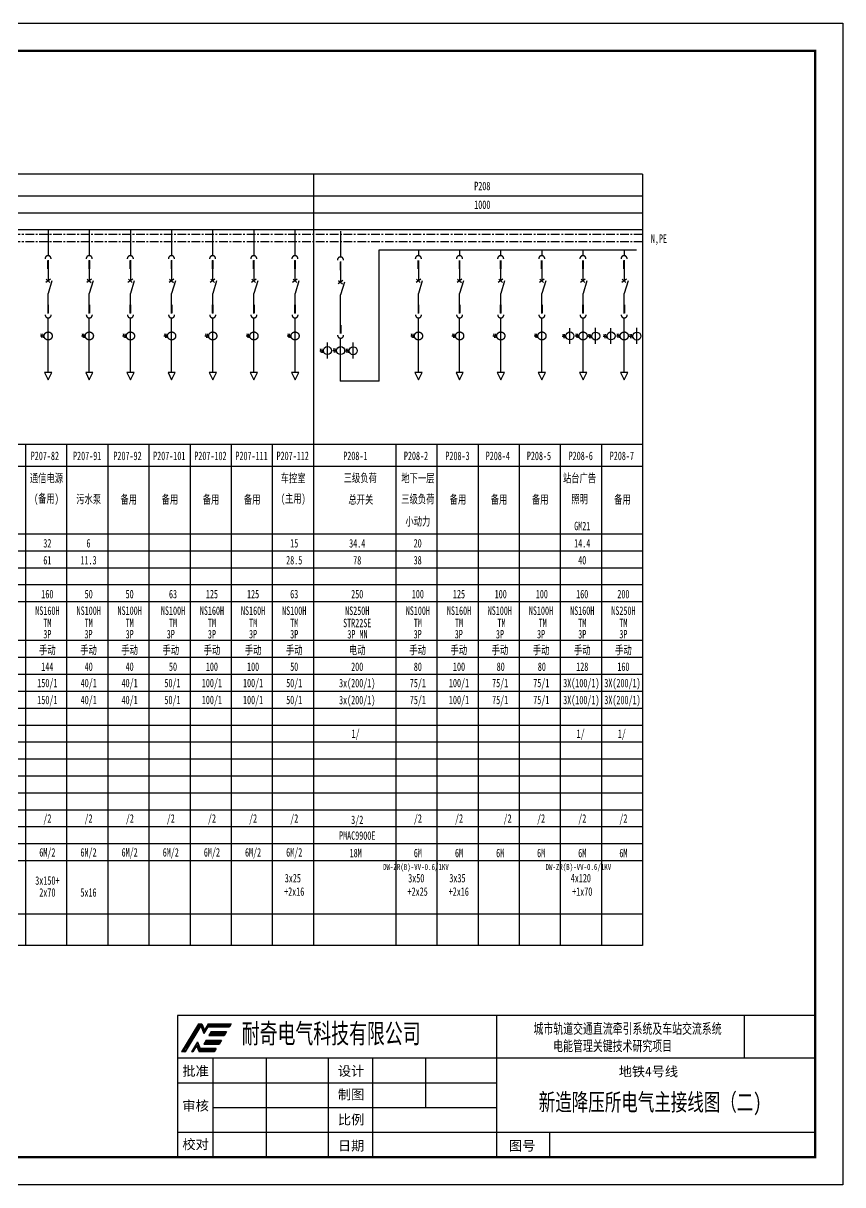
# Model space of a CAD drawing. Extents: x 681682 to 721130, y -39029 to -17097.
# Drawn here: x 709279 to 721130, y -39029 to -22229 of the extents above; entities that cross this region are included whole.
import ezdxf
from ezdxf.enums import TextEntityAlignment as Align

# ---------------------------------------------------------------- set-up
doc = ezdxf.new("R2010")
doc.units = 0
doc.header["$LTSCALE"] = 100
doc.header["$MEASUREMENT"] = 0
for name, pattern in [('ACAD_ISO03W100', [30, 12, -18]), ('CENTER', [2, 1.25, -0.25, 0.25, -0.25]), ('CONTINOUS', [2.5, 1.25, 0.25, 0.25, 0.25, 0.25, 0.25])]:
    doc.linetypes.add(name, pattern=pattern)
doc.layers.get('0').update_dxf_attribs({"color": 3, "linetype": 'CONTINUOUS'})
for name, color, linetype in [('01', 7, 'CONTINUOUS'), ('02', 1, 'CONTINUOUS'), ('1', 7, 'ACAD_ISO03W100'), ('11', 1, 'CONTINUOUS'), ('图框', 4, 'CONTINUOUS'), ('文字', 7, 'CONTINUOUS'), ('标注', 7, 'CONTINUOUS')]:
    doc.layers.add(name, color=color, linetype=linetype)
doc.styles.add('HT', font='simhei.ttf')
doc.styles.get("Standard").update_dxf_attribs({"font": 'COMPLEX', "width": 0.666667, "bigfont": 'DXT'})
doc.styles.add('WEN', font='', dxfattribs={"width": 0.7})
doc.styles.get('WEN').set_extended_font_data('SimSun')
pattern_1 = [(45, (965297.757, -248823.082), (-26.60573, 26.60573), [])]

# ---------------------------------------------------------------- blocks, each defined once
blk = doc.blocks.new('图框')
at = {"layer": '图框'}
h = blk.add_hatch(dxfattribs=at)
h.set_pattern_fill('ANSI31', color=5, scale=11.850767)
h.set_pattern_definition(pattern_1)
h.paths.add_polyline_path([(1013864, -235026), (1013937, -234905), (1013353, -234905), (1013257, -234665), (1013039, -235026), (1013091, -235026), (1013227, -234800), (1013318, -235026)], flags=17)
h.paths.add_polyline_path([(1012684, -235026), (1012807, -235026), (1013380, -234075), (1013493, -234358), (1013636, -234122), (1014409, -234122), (1014474, -234014), (1013649, -234014), (1013511, -234242), (1013420, -234014), (1013294, -234014)])
h = blk.add_hatch(dxfattribs=at)
h.set_pattern_fill('ANSI31', color=256, scale=11.850767)
h.set_pattern_definition(pattern_1)
h.paths.add_polyline_path([(1014312, -234282), (1013758, -234282), (1013666, -234434), (1014220, -234434)])
h.paths.add_polyline_path([(1014121, -234599), (1013567, -234599), (1013483, -234738), (1014037, -234738)])
h = blk.add_hatch(dxfattribs=at)
h.set_pattern_fill('ANSI31', color=3, scale=11.850767)
h.set_pattern_definition(pattern_1)
h.paths.add_polyline_path([(1013758, -234282), (1013666, -234434), (1014220, -234434), (1014312, -234282)])
h.paths.add_polyline_path([(1013567, -234599), (1013483, -234738), (1014037, -234738), (1014121, -234599)])
for p, q in [((1012536, -233704), (1012536, -238826)), ((1024062, -233704), (1024062, -238826)), ((1033026, -233704), (1033026, -235240)), ((1035587, -238826), (1035587, -233704)), ((1013294, -234014), (1012684, -235026)), ((1013380, -234075), (1012807, -235026)), ((1013294, -234014), (1013417, -234014)), ((1013380, -234075), (1013493, -234358)), ((1013420, -234014), (1013511, -234242)), ((1013636, -234122), (1013493, -234358)), ((1013649, -234014), (1013511, -234242)), ((1013636, -234122), (1014409, -234122)), ((1013649, -234014), (1014474, -234014)), ((1013758, -234282), (1013666, -234434)), ((1013758, -234282), (1014312, -234282)), ((1014312, -234282), (1014220, -234434)), ((1014474, -234014), (1014409, -234122)), ((1013257, -234665), (1013039, -235026)), ((1013257, -234665), (1013353, -234905)), ((1013567, -234599), (1013483, -234738)), ((1013483, -234738), (1014037, -234738)), ((1013567, -234599), (1014121, -234599)), ((1013666, -234434), (1014220, -234434)), ((1014121, -234599), (1014037, -234738)), ((1012807, -235026), (1012684, -235026)), ((1013091, -235026), (1013039, -235026)), ((1013227, -234800), (1013091, -235026)), ((1013227, -234800), (1013318, -235026)), ((1013864, -235026), (1013318, -235026)), ((1013937, -234905), (1013353, -234905)), ((1013937, -234905), (1013864, -235026)), ((1012536, -235240), (1024062, -235240)), ((1013817, -235240), (1013817, -238826)), ((1015737, -235240), (1015737, -238826)), ((1017985, -235240), (1017985, -237033)), ((1019579, -235240), (1019579, -238826)), ((1021500, -235240), (1021500, -237033)), ((1024062, -235240), (1035587, -235240)), ((1012536, -236137), (1024062, -236137)), ((1013817, -237033), (1024062, -237033)), ((1024062, -237033), (1024062, -237033)), ((1012536, -237930), (1024062, -237930)), ((1024062, -237930), (1035587, -237930)), ((1025982, -237930), (1025982, -238826)), ((1012536, -238826), (1035587, -238826))]:
    blk.add_line(p, q, dxfattribs=at)
at = {"layer": '图框', "lineweight": 30}
for p, q in [((1035587, -233704), (1012536, -233704)), ((1012536, -233704), (1012536, -238826))]:
    blk.add_line(p, q, dxfattribs=at)
at = {"layer": '图框', "linetype": 'CONTINOUS'}
for p, q in [((1017985, -237033), (1017985, -238826)), ((1021500, -238826), (1021500, -238826))]:
    blk.add_line(p, q, dxfattribs=at)
at = {"layer": '图框', "color": 0, "ltscale": 0.2, "style": 'HT'}
for s, p in [('批准', (1012711, -235889)), ('设计', (1018334, -235889)), ('地铁4号线', (1028485, -235907)), ('制图', (1018334, -236736)), ('审核', (1012711, -237145)), ('比例', (1018334, -237647)), ('校对', (1012711, -238539)), ('日期', (1018334, -238589)), ('图号', (1024520, -238589))]:
    blk.add_text(s, height=350, dxfattribs=at).set_placement(p)
at = {"layer": '图框', "color": 0, "insert": (1014858, -234002), "char_height": 711.05, "attachment_point": 1}
blk.add_mtext_dynamic_manual_height_columns('{\\fSimSun|b0|i0|c134|p2;耐奇电气科技有限公司}', width=8427.24, gutter_width=12.5, heights=[0], dxfattribs=at)

msp = doc.modelspace()

# ---------------------------------------------------------------- linework, layer by layer
at = {"const_width": 18.3}
for points, elevation in [([(718236, -25213), (701576, -25213)], -732), ([(718152, -25507), (714425, -25507)], -898)]:
    msp.add_lwpolyline(points, dxfattribs=dict(at, elevation=elevation))
at = {"layer": '01'}
for p, q in [((718236, -24414), (701576, -24414)), ((713476, -24414), (713476, -35569)), ((718236, -24414), (718236, -35569)), ((718236, -24414), (718236, -35569)), ((718236, -35569), (701576, -35569))]:
    msp.add_line(p, q, dxfattribs=at)
at = {"layer": '01', "color": 3, "linetype": 'CENTER'}
for p, q in [((718236, -25286), (701576, -25286)), ((718236, -25391), (701576, -25391))]:
    msp.add_line(p, q, dxfattribs=at)
at = {"layer": '02'}
for p, q in [((718236, -24729), (701576, -24729)), ((718236, -24974), (701576, -24974)), ((714425, -27404, -896), (714425, -25507, -896)), ((717183, -26868, -1796), (717183, -26638, -1796)), ((717556, -26868, -1796), (717556, -26637, -1796)), ((717778, -26868, -1796), (717778, -26638, -1796)), ((718151, -26868, -1796), (718151, -26637, -1796)), ((713677, -27080, -1695), (713677, -26849, -1695)), ((714050, -27080, -1695), (714050, -26849, -1695)), ((717072, -26754, -1796), (717127, -26754, -1796)), ((717081, -26724, -1796), (717095, -26784, -1796)), ((717102, -26724, -1796), (717115, -26784, -1796)), ((717445, -26753, -1796), (717499, -26753, -1796)), ((717454, -26724, -1796), (717467, -26784, -1796)), ((717474, -26724, -1796), (717488, -26784, -1796)), ((717667, -26754, -1796), (717722, -26754, -1796)), ((717676, -26724, -1796), (717690, -26784, -1796)), ((717697, -26724, -1796), (717710, -26784, -1796)), ((718040, -26753, -1796), (718094, -26753, -1796)), ((718049, -26724, -1796), (718062, -26784, -1796)), ((718069, -26724, -1796), (718083, -26784, -1796)), ((713566, -26966, -1695), (713621, -26966, -1695)), ((713575, -26936, -1695), (713588, -26996, -1695)), ((713596, -26936, -1695), (713609, -26996, -1695)), ((713756, -26962, -1695), (713811, -26962, -1695)), ((713765, -26933, -1695), (713778, -26993, -1695)), ((713785, -26933, -1695), (713799, -26993, -1695)), ((713938, -26965, -1695), (713993, -26965, -1695)), ((713948, -26936, -1695), (713961, -26996, -1695)), ((713968, -26936, -1695), (713981, -26996, -1695)), ((718236, -28324), (701576, -28324)), ((709311, -28324), (709311, -35569)), ((709906, -28324), (709906, -35569)), ((710501, -28324), (710501, -35569)), ((711096, -28324), (711096, -35569)), ((711691, -28324), (711691, -35569)), ((712286, -28324), (712286, -35569)), ((712881, -28324), (712881, -35569)), ((714666, -28324), (714666, -35569)), ((714666, -28324), (714666, -35569)), ((715261, -28324), (715261, -35569)), ((715856, -28324), (715856, -35569)), ((716451, -28324), (716451, -35569)), ((717046, -28324), (717046, -35569)), ((717641, -28324), (717641, -35569)), ((718236, -28639), (701576, -28639)), ((718236, -29619), (701576, -29619)), ((718236, -29864), (701576, -29864)), ((718236, -30109), (701576, -30109)), ((718236, -30354), (701576, -30354)), ((718236, -30599), (701576, -30599)), ((718236, -31159), (701576, -31159)), ((718236, -31404), (701576, -31404)), ((718236, -31649), (701576, -31649)), ((718236, -31894), (701576, -31894)), ((718236, -32139), (701576, -32139)), ((718236, -32384), (701576, -32384)), ((718236, -32629), (701576, -32629)), ((718236, -32874), (701576, -32874)), ((718236, -33119), (701576, -33119)), ((718236, -33364), (701576, -33364)), ((718236, -33609), (701576, -33609)), ((718236, -33854), (701576, -33854)), ((718236, -34099), (701576, -34099)), ((718236, -34344), (701576, -34344)), ((718236, -35114), (701576, -35114))]:
    msp.add_line(p, q, dxfattribs=at)
at = {"layer": '02', "color": 1}
for p, q in [((713869, -27404, -797), (713869, -27299, -797)), ((714425, -27404, -896), (713864, -27404, -795))]:
    msp.add_line(p, q, dxfattribs=at)
at = {"layer": '02'}
for centre in [(717185, -26752, -1796), (717558, -26754, -1796), (717780, -26752, -1796), (718153, -26754, -1796), (713679, -26964, -1695), (713869, -26964, -1695), (714051, -26966, -1695)]:
    msp.add_circle(centre, 58.2, dxfattribs=at)
at = {"layer": '1'}
for p, q in [((709638, -25219, -898), (709638, -25592, -898)), ((710233, -25219, -898), (710233, -25592, -898)), ((710828, -25219, -898), (710828, -25592, -898)), ((711423, -25219, -898), (711423, -25592, -898)), ((712018, -25219, -898), (712018, -25592, -898)), ((712613, -25219, -898), (712613, -25592, -898)), ((713208, -25219, -898), (713208, -25592, -898)), ((713867, -25238, -797), (713867, -25610, -797)), ((714993, -25507, -898), (714993, -25592, -898)), ((715588, -25507, -898), (715588, -25592, -898)), ((716183, -25507, -898), (716183, -25592, -898)), ((716778, -25507, -898), (716778, -25592, -898)), ((717373, -25507, -898), (717373, -25592, -898)), ((717968, -25507, -898), (717968, -25592, -898)), ((709638, -25657, -898), (709638, -25767, -898)), ((710233, -25657, -898), (710233, -25767, -898)), ((710828, -25657, -898), (710828, -25767, -898)), ((711423, -25657, -898), (711423, -25767, -898)), ((712018, -25657, -898), (712018, -25767, -898)), ((712613, -25657, -898), (712613, -25767, -898)), ((713208, -25657, -898), (713208, -25767, -898)), ((713867, -25676, -797), (713867, -25785, -797)), ((717968, -25657, -898), (717968, -25767, -898)), ((709638, -25708, -898), (709638, -25955, -898)), ((709638, -25708, -898), (709638, -25955, -898)), ((710233, -25708, -898), (710233, -25955, -898)), ((710233, -25708, -898), (710233, -25955, -898)), ((710828, -25708, -898), (710828, -25955, -898)), ((710828, -25708, -898), (710828, -25955, -898)), ((711423, -25708, -898), (711423, -25955, -898)), ((711423, -25708, -898), (711423, -25955, -898)), ((712018, -25708, -898), (712018, -25955, -898)), ((712018, -25708, -898), (712018, -25955, -898)), ((712613, -25708, -898), (712613, -25955, -898)), ((712613, -25708, -898), (712613, -25955, -898)), ((713208, -25708, -898), (713208, -25955, -898)), ((713208, -25708, -898), (713208, -25955, -898)), ((713867, -25726, -797), (713867, -25974, -797)), ((713867, -25726, -797), (713867, -25974, -797)), ((714993, -25708, -898), (714993, -25955, -898)), ((714993, -25708, -898), (714993, -25955, -898)), ((715588, -25708, -898), (715588, -25955, -898)), ((715588, -25708, -898), (715588, -25955, -898)), ((716183, -25708, -898), (716183, -25955, -898)), ((716183, -25708, -898), (716183, -25955, -898)), ((716778, -25708, -898), (716778, -25955, -898)), ((716778, -25708, -898), (716778, -25955, -898)), ((717373, -25708, -898), (717373, -25955, -898)), ((717373, -25708, -898), (717373, -25955, -898)), ((717968, -25708, -898), (717968, -25955, -898)), ((717968, -25708, -898), (717968, -25955, -898)), ((709672, -25932, -898), (709604, -25979, -898)), ((709611, -25932, -898), (709665, -25979, -898)), ((709695, -25954, -898), (709640, -26140, -898)), ((710267, -25932, -898), (710199, -25979, -898)), ((710206, -25932, -898), (710260, -25979, -898)), ((710290, -25954, -898), (710235, -26140, -898)), ((710862, -25932, -898), (710794, -25979, -898)), ((710801, -25932, -898), (710855, -25979, -898)), ((710885, -25954, -898), (710830, -26140, -898)), ((711457, -25932, -898), (711389, -25979, -898)), ((711396, -25932, -898), (711450, -25979, -898)), ((711480, -25954, -898), (711425, -26140, -898)), ((712052, -25932, -898), (711984, -25979, -898)), ((711991, -25932, -898), (712045, -25979, -898)), ((712075, -25954, -898), (712020, -26140, -898)), ((712647, -25932, -898), (712579, -25979, -898)), ((712586, -25932, -898), (712640, -25979, -898)), ((712670, -25954, -898), (712615, -26140, -898)), ((713242, -25932, -898), (713174, -25979, -898)), ((713181, -25932, -898), (713235, -25979, -898)), ((713265, -25954, -898), (713210, -26140, -898)), ((713901, -25950, -797), (713832, -25997, -797)), ((713840, -25950, -797), (713894, -25997, -797)), ((713924, -25972, -797), (713869, -26158, -797)), ((715027, -25932, -898), (714959, -25979, -898)), ((714966, -25932, -898), (715020, -25979, -898)), ((715050, -25954, -898), (714995, -26140, -898)), ((715622, -25932, -898), (715554, -25979, -898)), ((715561, -25932, -898), (715615, -25979, -898)), ((715645, -25954, -898), (715590, -26140, -898)), ((716217, -25932, -898), (716149, -25979, -898)), ((716156, -25932, -898), (716210, -25979, -898)), ((716240, -25954, -898), (716185, -26140, -898)), ((716812, -25932, -898), (716744, -25979, -898)), ((716751, -25932, -898), (716805, -25979, -898)), ((716835, -25954, -898), (716780, -26140, -898)), ((717407, -25932, -898), (717339, -25979, -898)), ((717346, -25932, -898), (717400, -25979, -898)), ((717430, -25954, -898), (717375, -26140, -898)), ((718002, -25932, -898), (717934, -25979, -898)), ((717941, -25932, -898), (717995, -25979, -898)), ((718025, -25954, -898), (717970, -26140, -898)), ((709640, -26404, -898), (709640, -26140, -898)), ((710235, -26404, -898), (710235, -26140, -898)), ((710830, -26404, -898), (710830, -26140, -898)), ((711425, -26404, -898), (711425, -26140, -898)), ((712020, -26404, -898), (712020, -26140, -898)), ((712615, -26404, -898), (712615, -26140, -898)), ((713210, -26404, -898), (713210, -26140, -898)), ((713869, -26694, -797), (713869, -26158, -797)), ((714995, -26379, -898), (714995, -26140, -898)), ((715590, -26379, -898), (715590, -26140, -898)), ((716185, -26379, -898), (716185, -26140, -898)), ((716780, -26379, -898), (716780, -26140, -898)), ((717375, -26379, -898), (717375, -26140, -898)), ((717970, -26404, -898), (717970, -26140, -898)), ((709640, -26425, -898), (709640, -26315, -898)), ((710235, -26425, -898), (710235, -26315, -898)), ((710830, -26425, -898), (710830, -26315, -898)), ((711425, -26425, -898), (711425, -26315, -898)), ((712020, -26425, -898), (712020, -26315, -898)), ((712615, -26425, -898), (712615, -26315, -898)), ((713210, -26425, -898), (713210, -26315, -898)), ((714995, -26425, -898), (714995, -26315, -898)), ((715590, -26425, -898), (715590, -26315, -898)), ((716185, -26425, -898), (716185, -26315, -898)), ((716780, -26425, -898), (716780, -26315, -898)), ((717375, -26425, -898), (717375, -26315, -898)), ((717970, -26425, -898), (717970, -26315, -898)), ((709640, -27281, -898), (709640, -26490, -898)), ((710235, -27281, -898), (710235, -26490, -898)), ((710830, -27281, -898), (710830, -26490, -898)), ((711425, -27281, -898), (711425, -26490, -898)), ((712020, -27281, -898), (712020, -26490, -898)), ((712615, -27281, -898), (712615, -26490, -898)), ((713210, -27281, -898), (713210, -26490, -898)), ((713869, -26689, -797), (713869, -26509, -797)), ((714995, -27281, -898), (714995, -26490, -898)), ((715590, -27281, -898), (715590, -26490, -898)), ((716185, -27281, -898), (716185, -26490, -898)), ((716780, -27281, -898), (716780, -26490, -898)), ((717375, -27281, -898), (717375, -26490, -898)), ((717970, -27281, -898), (717970, -26490, -898)), ((713869, -26718, -797), (713869, -26608, -797)), ((709527, -26750, -898), (709582, -26750, -898)), ((709536, -26721, -898), (709550, -26781, -898)), ((709557, -26721, -898), (709570, -26781, -898)), ((710122, -26750, -898), (710177, -26750, -898)), ((710131, -26721, -898), (710145, -26781, -898)), ((710152, -26721, -898), (710165, -26781, -898)), ((710717, -26750, -898), (710772, -26750, -898)), ((710726, -26721, -898), (710740, -26781, -898)), ((710747, -26721, -898), (710760, -26781, -898)), ((711312, -26750, -898), (711367, -26750, -898)), ((711321, -26721, -898), (711335, -26781, -898)), ((711342, -26721, -898), (711355, -26781, -898)), ((711907, -26750, -898), (711962, -26750, -898)), ((711916, -26721, -898), (711930, -26781, -898)), ((711937, -26721, -898), (711950, -26781, -898)), ((712502, -26750, -898), (712557, -26750, -898)), ((712511, -26721, -898), (712525, -26781, -898)), ((712532, -26721, -898), (712545, -26781, -898)), ((713097, -26750, -898), (713152, -26750, -898)), ((713106, -26721, -898), (713120, -26781, -898)), ((713127, -26721, -898), (713140, -26781, -898)), ((713869, -27299, -797), (713869, -26783, -797)), ((713869, -27299, -797), (713869, -26783, -797)), ((714882, -26750, -898), (714937, -26750, -898)), ((714891, -26721, -898), (714905, -26781, -898)), ((714912, -26721, -898), (714925, -26781, -898)), ((715477, -26750, -898), (715532, -26750, -898)), ((715486, -26721, -898), (715500, -26781, -898)), ((715507, -26721, -898), (715520, -26781, -898)), ((716072, -26750, -898), (716127, -26750, -898)), ((716081, -26721, -898), (716095, -26781, -898)), ((716102, -26721, -898), (716115, -26781, -898)), ((716667, -26750, -898), (716722, -26750, -898)), ((716676, -26721, -898), (716690, -26781, -898)), ((716697, -26721, -898), (716710, -26781, -898)), ((717262, -26750, -898), (717317, -26750, -898)), ((717271, -26721, -898), (717285, -26781, -898)), ((717292, -26721, -898), (717305, -26781, -898)), ((717857, -26750, -898), (717912, -26750, -898)), ((717866, -26721, -898), (717880, -26781, -898)), ((717887, -26721, -898), (717900, -26781, -898)), ((709693, -27281, -898), (709588, -27281, -898)), ((709588, -27281, -898), (709640, -27385, -898)), ((709640, -27385, -898), (709693, -27281, -898)), ((710288, -27281, -898), (710183, -27281, -898)), ((710183, -27281, -898), (710235, -27385, -898)), ((710235, -27385, -898), (710288, -27281, -898)), ((710883, -27281, -898), (710778, -27281, -898)), ((710778, -27281, -898), (710830, -27385, -898)), ((710830, -27385, -898), (710883, -27281, -898)), ((711478, -27281, -898), (711373, -27281, -898)), ((711373, -27281, -898), (711425, -27385, -898)), ((711425, -27385, -898), (711478, -27281, -898)), ((712073, -27281, -898), (711968, -27281, -898)), ((711968, -27281, -898), (712020, -27385, -898)), ((712020, -27385, -898), (712073, -27281, -898)), ((712668, -27281, -898), (712563, -27281, -898)), ((712563, -27281, -898), (712615, -27385, -898)), ((712615, -27385, -898), (712668, -27281, -898)), ((713263, -27281, -898), (713158, -27281, -898)), ((713158, -27281, -898), (713210, -27385, -898)), ((713210, -27385, -898), (713263, -27281, -898)), ((715048, -27281, -898), (714943, -27281, -898)), ((714943, -27281, -898), (714995, -27385, -898)), ((714995, -27385, -898), (715048, -27281, -898)), ((715643, -27281, -898), (715538, -27281, -898)), ((715538, -27281, -898), (715590, -27385, -898)), ((715590, -27385, -898), (715643, -27281, -898)), ((716238, -27281, -898), (716133, -27281, -898)), ((716133, -27281, -898), (716185, -27385, -898)), ((716185, -27385, -898), (716238, -27281, -898)), ((716833, -27281, -898), (716728, -27281, -898)), ((716728, -27281, -898), (716780, -27385, -898)), ((716780, -27385, -898), (716833, -27281, -898)), ((717428, -27281, -898), (717323, -27281, -898)), ((717323, -27281, -898), (717375, -27385, -898)), ((717375, -27385, -898), (717428, -27281, -898)), ((717918, -27281, -898), (717970, -27385, -898)), ((718023, -27281, -898), (717918, -27281, -898)), ((717970, -27385, -898), (718023, -27281, -898))]:
    msp.add_line(p, q, dxfattribs=at)
at = {"layer": '1', "const_width": 28.3}
for points, elevation in [([(709638, -25657), (709638, -25783)], -898), ([(710233, -25657), (710233, -25783)], -898), ([(710828, -25657), (710828, -25783)], -898), ([(711423, -25657), (711423, -25783)], -898), ([(712018, -25657), (712018, -25783)], -898), ([(712613, -25657), (712613, -25783)], -898), ([(713208, -25657), (713208, -25783)], -898), ([(713867, -25676), (713867, -25801)], -797), ([(714993, -25657), (714993, -25783)], -898), ([(715588, -25657), (715588, -25783)], -898), ([(716183, -25657), (716183, -25783)], -898), ([(716778, -25657), (716778, -25783)], -898), ([(717373, -25657), (717373, -25783)], -898), ([(717968, -25657), (717968, -25783)], -898), ([(709640, -26299), (709640, -26425)], -898), ([(710235, -26299), (710235, -26425)], -898), ([(710830, -26299), (710830, -26425)], -898), ([(711425, -26299), (711425, -26425)], -898), ([(712020, -26299), (712020, -26425)], -898), ([(712615, -26299), (712615, -26425)], -898), ([(713210, -26299), (713210, -26425)], -898), ([(714995, -26299), (714995, -26425)], -898), ([(715590, -26299), (715590, -26425)], -898), ([(716185, -26299), (716185, -26425)], -898), ([(716780, -26299), (716780, -26425)], -898), ([(717375, -26299), (717375, -26425)], -898), ([(717970, -26299), (717970, -26425)], -898), ([(713869, -26592), (713869, -26718)], -797)]:
    msp.add_lwpolyline(points, dxfattribs=dict(at, elevation=elevation))
at = {"layer": '1'}
for centre in [(709640, -26752, -898), (710235, -26752, -898), (710830, -26752, -898), (711425, -26752, -898), (712020, -26752, -898), (712615, -26752, -898), (713210, -26752, -898), (714995, -26752, -898), (715590, -26752, -898), (716185, -26752, -898), (716780, -26752, -898), (717375, -26752, -898), (717970, -26752, -898)]:
    msp.add_circle(centre, 58.2, dxfattribs=at)
for centre, start, end in [((709638, -25635, -898), 0, 180), ((710233, -25635, -898), 0, 180), ((710828, -25635, -898), 0, 180), ((711423, -25635, -898), 0, 180), ((712018, -25635, -898), 0, 180), ((712613, -25635, -898), 0, 180), ((713208, -25635, -898), 0, 180), ((713867, -25654, -797), 0, 180), ((714993, -25635, -898), 0, 180), ((715588, -25635, -898), 0, 180), ((716183, -25635, -898), 0, 180), ((716778, -25635, -898), 0, 180), ((717373, -25635, -898), 0, 180), ((717968, -25635, -898), 0, 180), ((709640, -26447, -898), 180, 0), ((710235, -26447, -898), 180, 0), ((710830, -26447, -898), 180, 0), ((711425, -26447, -898), 180, 0), ((712020, -26447, -898), 180, 0), ((712615, -26447, -898), 180, 0), ((713210, -26447, -898), 180, 0), ((714995, -26447, -898), 180, 0), ((715590, -26447, -898), 180, 0), ((716185, -26447, -898), 180, 0), ((716780, -26447, -898), 180, 0), ((717375, -26447, -898), 180, 0), ((717970, -26447, -898), 180, 0), ((713869, -26740, -797), 180, 0)]:
    msp.add_arc(centre, 43.8, start, end, dxfattribs=at)
at = {"layer": '图框'}
msp.add_lwpolyline([(697370, -22229), (721130, -22229), (721130, -39029), (697370, -39029)], close=True, dxfattribs=at)
at = {"layer": '图框', "const_width": 32}
msp.add_lwpolyline([(698370, -22629), (720730, -22629), (720730, -38629), (698370, -38629)], close=True, dxfattribs=at)

# ---------------------------------------------------------------- block references
at = {"layer": '图框', "color": 0, "linetype": 'CONTINOUS', "xscale": 0.4000000000232831, "yscale": 0.4000000000232831, "zscale": 0.4}
msp.add_blockref('图框', (306496, 56902), dxfattribs=at)

# ---------------------------------------------------------------- texts
at = {"layer": '11', "style": 'WEN', "width": 0.7}
for s, height, p in [('P208', 122.5, (715918, -24584, -732)), ('1000', 122.5, (715918, -24855, -732)), ('N,PE', 122.5, (718472, -25360)), ('P207-82', 122.5, (709592, -28487)), ('P207-91', 122.5, (710204, -28487)), ('P207-92', 122.5, (710787, -28487)), ('P207-101', 122.5, (711391, -28487)), ('P207-102', 122.5, (711986, -28487)), ('P207-111', 122.5, (712581, -28487)), ('P207-112', 122.5, (713176, -28487)), ('P208-1', 122.5, (714082, -28487)), ('P208-2', 122.5, (714959, -28487)), ('P208-3', 122.5, (715559, -28487)), ('P208-4', 122.5, (716142, -28487)), ('P208-5', 122.5, (716737, -28487)), ('P208-6', 122.5, (717341, -28487)), ('P208-7', 122.5, (717936, -28487)), ('车控室', 122.5, (713182, -28805)), ('三级负荷', 122.5, (714153, -28802)), ('地下一层', 122.5, (714986, -28805)), ('站台广告', 122.5, (717324, -28805)), ('通信电源', 122.5, (709615, -28805)), ('(备用)', 122.5, (709615, -29108)), ('污水泵', 122.5, (710226, -29109)), ('备用', 122.5, (710805, -29113)), ('备用', 122.5, (711400, -29113)), ('备用', 122.5, (711995, -29113)), ('备用', 122.5, (712590, -29113)), ('(主用)', 122.5, (713185, -29108)), ('总开关', 122.5, (714161, -29115)), ('三级负荷', 122.5, (714986, -29108)), ('备用', 122.5, (715565, -29113)), ('备用', 122.5, (716160, -29113)), ('备用', 122.5, (716755, -29113)), ('照明', 122.5, (717324, -29112)), ('备用', 122.5, (717945, -29113)), ('小动力', 122.5, (714986, -29431)), ('GM21', 122.5, (717363, -29501)), ('32', 122.5, (709628, -29751)), ('6', 122, (710223, -29751)), ('15', 122.5, (713198, -29751)), ('34.4', 122.5, (714109, -29752)), ('20', 122.5, (714983, -29751)), ('14.4', 122.5, (717363, -29751)), ('61', 122.5, (709628, -29996)), ('11.3', 122.5, (710223, -29996)), ('28.5', 122.5, (713198, -29996)), ('78', 122.5, (714109, -29997)), ('38', 122.5, (714983, -29996)), ('40', 122.5, (717363, -29996)), ('160', 122.5, (709628, -30486)), ('50', 122.5, (710226, -30486)), ('50', 122.5, (710818, -30486)), ('63', 122.5, (711445, -30486)), ('125', 122.5, (712008, -30486)), ('125', 122.5, (712603, -30486)), ('63', 122.5, (713198, -30486)), ('250', 122.5, (714109, -30487)), ('100', 122.5, (714986, -30486)), ('125', 122.5, (715581, -30486)), ('100', 122.5, (716184, -30486)), ('100', 122.5, (716779, -30486)), ('160', 122.5, (717363, -30486)), ('NS160H', 122.5, (709628, -30725)), ('NS100H', 122.5, (710226, -30725)), ('NS100H', 122.5, (710818, -30725)), ('NS100H', 122.5, (711445, -30725)), ('NS160H', 122.5, (712008, -30725)), ('NS160H', 122.5, (712603, -30725)), ('NS100H', 122.5, (713198, -30725)), ('NS250H', 122.5, (714109, -30726)), ('NS100H', 122.5, (714986, -30725)), ('NS160H', 122.5, (715581, -30725)), ('NS100H', 122.5, (716171, -30725)), ('NS100H', 122.5, (716766, -30725)), ('NS160H', 122.5, (717363, -30725)), ('NS250H', 122.5, (717958, -30725)), ('TM', 122.5, (709628, -30902)), ('TM', 122.5, (710226, -30902)), ('TM', 122.5, (710818, -30902)), ('TM', 122.5, (711445, -30902)), ('TM', 122.5, (712008, -30902)), ('TM', 122.5, (712603, -30902)), ('TM', 122.5, (713198, -30902)), ('STR22SE', 122.5, (714109, -30903)), ('TM', 122.5, (714986, -30902)), ('TM', 122.5, (715581, -30902)), ('TM', 122.5, (716196, -30902)), ('TM', 122.5, (716791, -30902)), ('TM', 122.5, (717363, -30902)), ('TM', 122.5, (717958, -30902)), ('3P', 122.5, (709628, -31066)), ('3P', 122.5, (710223, -31066)), ('3P', 122.5, (710818, -31066)), ('3P', 122.5, (711413, -31066)), ('3P', 122.5, (712008, -31066)), ('3P', 122.5, (712603, -31066)), ('3P', 122.5, (713198, -31066)), ('3P MN', 122.5, (714112, -31067)), ('3P', 122.5, (714983, -31066)), ('3P', 122.5, (715578, -31066)), ('3P', 122.5, (716173, -31066)), ('3P', 122.5, (716768, -31066)), ('3P', 122.5, (717363, -31066)), ('3P', 122.5, (717958, -31066)), ('手动', 122.5, (709628, -31291)), ('手动', 122.5, (710223, -31291)), ('手动', 122.5, (710818, -31291)), ('手动', 122.5, (711413, -31291)), ('手动', 122.5, (712008, -31291)), ('手动', 122.5, (712603, -31291)), ('手动', 122.5, (713198, -31291)), ('电动', 122.5, (714109, -31292)), ('手动', 122.5, (714983, -31291)), ('手动', 122.5, (715578, -31291)), ('手动', 122.5, (716173, -31291)), ('手动', 122.5, (716768, -31291)), ('手动', 122.5, (717363, -31291)), ('手动', 122.5, (717958, -31291)), ('144', 122.5, (709628, -31536)), ('40', 122.5, (710226, -31536)), ('40', 122.5, (710818, -31536)), ('50', 122.5, (711445, -31536)), ('100', 122.5, (712008, -31536)), ('100', 122.5, (712603, -31536)), ('50', 122.5, (713198, -31536)), ('200', 122.5, (714109, -31537)), ('80', 122.5, (714986, -31536)), ('100', 122.5, (715581, -31536)), ('80', 122.5, (716184, -31536)), ('80', 122.5, (716779, -31536)), ('128', 122.5, (717363, -31536)), ('150/1', 122.5, (709628, -31781)), ('40/1', 122.5, (710226, -31781)), ('40/1', 122.5, (710818, -31781)), ('50/1', 122.5, (711437, -31781)), ('100/1', 122.5, (712008, -31781)), ('100/1', 122.5, (712603, -31781)), ('50/1', 122.5, (713198, -31781)), ('3x(200/1)', 122.5, (714109, -31782)), ('75/1', 122.5, (714986, -31781)), ('100/1', 122.5, (715581, -31781)), ('75/1', 122.5, (716176, -31781)), ('75/1', 122.5, (716771, -31781)), ('3X(100/1)', 122.5, (717350, -31781)), ('3X(200/1)', 122.5, (717945, -31781)), ('150/1', 122.5, (709628, -32026)), ('40/1', 122.5, (710226, -32026)), ('40/1', 122.5, (710818, -32026)), ('50/1', 122.5, (711437, -32026)), ('100/1', 122.5, (712008, -32026)), ('100/1', 122.5, (712603, -32026)), ('50/1', 122.5, (713198, -32026)), ('3x(200/1)', 122.5, (714109, -32027)), ('75/1', 122.5, (714986, -32026)), ('100/1', 122.5, (715581, -32026)), ('75/1', 122.5, (716176, -32026)), ('75/1', 122.5, (716771, -32026)), ('3X(100/1)', 122.5, (717350, -32026)), ('3X(200/1)', 122.5, (717945, -32026)), ('1/', 122.5, (714085, -32515, -732)), ('1/', 122.5, (717340, -32515, -732)), ('1/', 122.5, (717935, -32515, -732)), ('/2', 122.5, (709628, -33741)), ('/2', 122.5, (710223, -33741)), ('/2', 122.5, (710821, -33741)), ('/2', 122.5, (711413, -33741)), ('/2', 122.5, (712008, -33741)), ('/2', 122.5, (712603, -33741)), ('/2', 122.5, (713198, -33741)), ('3/2', 122.5, (714109, -33760)), ('/2', 122.5, (714986, -33741)), ('/2', 122.5, (715581, -33741)), ('/2', 122.5, (716283, -33741)), ('/2', 122.5, (716768, -33741)), ('/2', 122.5, (717363, -33741)), ('/2', 122.5, (717958, -33741)), ('PMAC9900E', 122.5, (714109, -33978)), ('6M/2', 122.5, (709628, -34231)), ('6M/2', 122.5, (710223, -34231)), ('6M/2', 122.5, (710818, -34231)), ('6M/2', 122.5, (711413, -34231)), ('6M/2', 122.5, (712008, -34231)), ('6M/2', 122.5, (712603, -34231)), ('6M/2', 122.5, (713198, -34231)), ('18M', 122.5, (714087, -34231)), ('6M', 122.5, (714986, -34231)), ('6M', 122.5, (715581, -34231)), ('6M', 122.5, (716176, -34231)), ('6M', 122.5, (716768, -34231)), ('6M', 122.5, (717363, -34231)), ('6M', 122.5, (717958, -34231)), ('DW-ZR(B)-VV-0.6/1KV', 87.5, (714958, -34439)), ('DW-ZR(B)-VV-0.6/1KV', 87.5, (717307, -34439)), ('3x150+', 122.5, (709628, -34629)), ('3x25', 122.5, (713178, -34595)), ('3x50', 122.5, (714963, -34595)), ('3x35', 122.5, (715558, -34595)), ('4x120', 122.5, (717343, -34595)), ('2x70', 122.5, (709628, -34802)), ('5x16', 122.5, (710223, -34802)), ('+2x16', 122.5, (713198, -34789)), ('+2x25', 122.5, (714983, -34789)), ('+2x16', 122.5, (715578, -34789)), ('+1x70', 122.5, (717363, -34789))]:
    msp.add_text(s, height=height, dxfattribs=at).set_placement(p, align=Align.MIDDLE)
at = {"layer": '11', "color": 2, "style": 'WEN', "width": 0.7}
for s, p in [('200', (717958, -30486)), ('160', (717958, -31536))]:
    msp.add_text(s, height=122.5, dxfattribs=at).set_placement(p, align=Align.MIDDLE)
at = {"layer": '文字', "color": 7, "ltscale": 0.2, "style": 'WEN', "width": 0.7}
msp.add_text('新造降压所电气主接线图（二)', height=250, dxfattribs=at).set_placement((718345, -37958), align=Align.CENTER)
at = {"layer": '标注', "linetype": 'CONTINOUS', "insert": (716658, -36695), "char_height": 150, "attachment_point": 1, "style": 'WEN'}
msp.add_mtext_dynamic_manual_height_columns('城市轨道交通直流牵引系统及车站交流系统\\P    电能管理关键技术研究项目', width=3585.75, gutter_width=25, heights=[0], dxfattribs=at)

doc.saveas('drawing.dxf')
